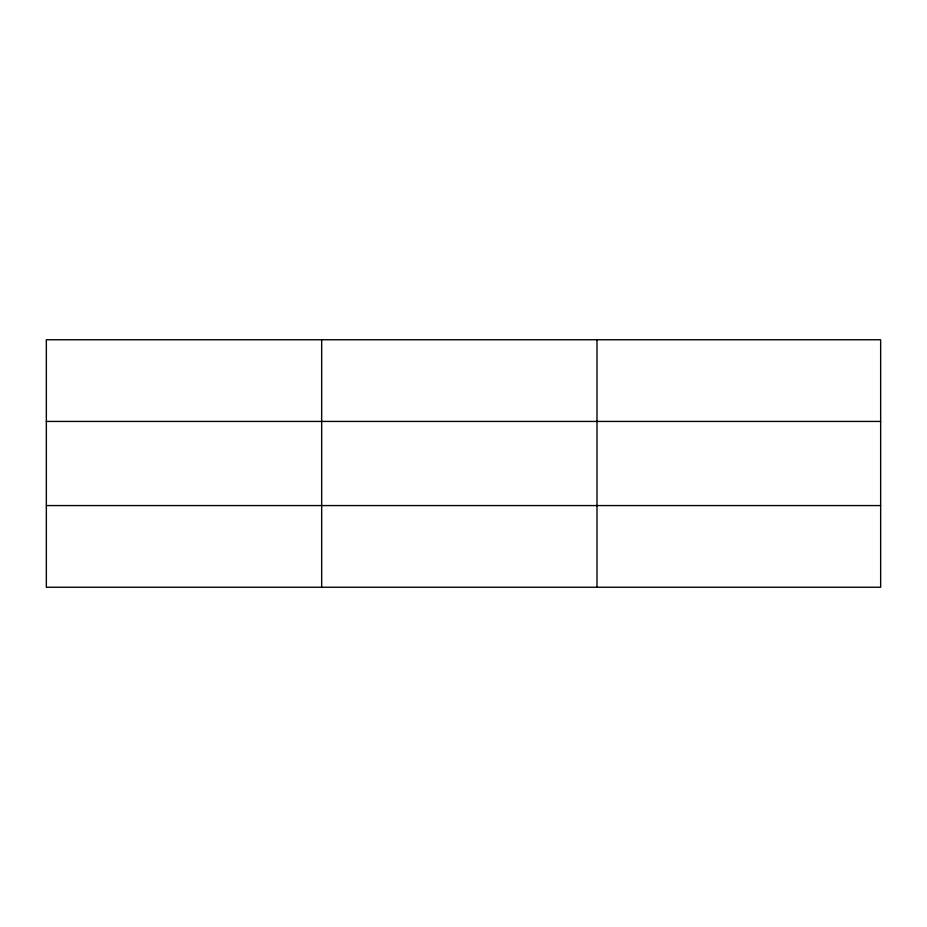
<?xml version="1.0" encoding="UTF-8"?>
<svg xmlns="http://www.w3.org/2000/svg" width="927" height="927" viewBox="0 0 927 927"><rect width="100%" height="100%" fill="white"/><g stroke="black" fill="none" stroke-linecap="round" stroke-linejoin="round"><path stroke-width="1.39" d="M321.669 587.255L321.669 339.745M596.988 587.255L596.988 339.745M880.65 421.426L880.65 339.745L46.35 339.745L46.35 587.255L880.65 587.255L880.65 421.426L46.35 421.426M46.35 505.574L880.65 505.574"/></g></svg>
